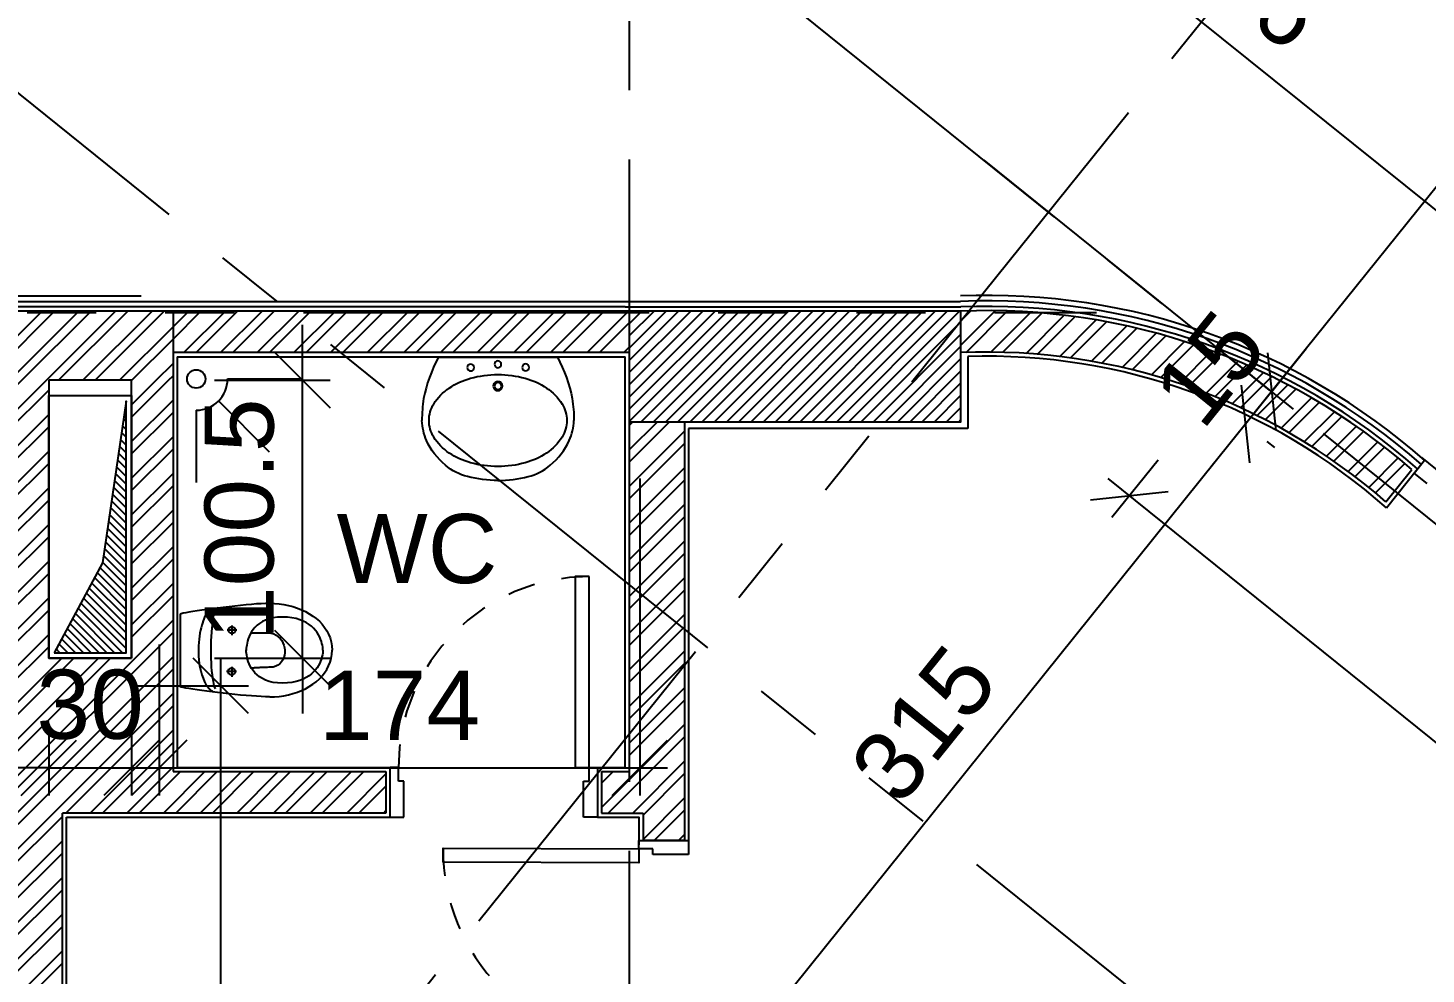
# Model space of a CAD drawing. Extents: x 83 to 143.2, y -2.6 to 70.8.
# Drawn here: x 103.65 to 108.71, y 45.51 to 48.93 of the extents above; entities that cross this region are included whole.
import ezdxf
from ezdxf.enums import TextEntityAlignment as Align

# ---------------------------------------------------------------- set-up
doc = ezdxf.new("R2010")
doc.units = 0
doc.header["$MEASUREMENT"] = 0
doc.header["$PDMODE"] = 3
doc.header["$PDSIZE"] = 0.3
doc.linetypes.add('AXIS_100$0$A-AXIS$0$PHANTOM', pattern=[2.5, 1.25, -0.25, 0.25, -0.25, 0.25, -0.25])
doc.linetypes.add('HIDDEN2', pattern=[0.1875, 0.125, -0.0625])
doc.layers.get('0').update_dxf_attribs({"linetype": 'CONTINUOUS'})
doc.layers.get('DEFPOINTS').update_dxf_attribs({"linetype": 'CONTINUOUS'})
for name, color, linetype in [('a-dim', 3, 'CONTINUOUS'), ('A-DOORS', 1, 'CONTINUOUS'), ('A-FC-PROJECTION', 8, 'HIDDEN2'), ('A-HATCH-CONC', 8, 'CONTINUOUS'), ('A-HATCH-WALL', 8, 'CONTINUOUS'), ('A-NOMENCLATURE', 3, 'CONTINUOUS'), ('A-PLASTER', 8, 'CONTINUOUS'), ('a-shaft', 251, 'CONTINUOUS'), ('A-WALL', 4, 'CONTINUOUS'), ('AXIS_100$0$A-AXIS-100', 10, 'AXIS_100$0$A-AXIS$0$PHANTOM'), ('COLUMN', 2, 'CONTINUOUS'), ('DA-SAN', 4, 'CONTINUOUS'), ('S-8TH$0$A-SHAFT 7-8', 8, 'CONTINUOUS'), ('WOOD PANELING', 7, 'CONTINUOUS')]:
    doc.layers.add(name, color=color, linetype=linetype)
doc.styles.add('A100-STEXT', font='ARIAL.TTF', dxfattribs={"height": 0.25})
doc.dimstyles.new('A100-DIM', dxfattribs={"dimtxt": 0.25, "dimasz": 0.2, "dimexe": 0.1, "dimexo": 0.3, "dimgap": 0.1, "dimtad": 1, "dimlfac": 100, "dimrnd": 0.5, "dimdsep": 46, "dimtxsty": 'A100-STEXT', "dimblk1": 'OBLIQUE', "dimblk2": 'OBLIQUE', "dimsah": 1, "dimcen": -0.05, "dimdle": 0.1, "dimclrd": 15, "dimclre": 15, "dimclrt": 256, "dimadec": 0, "dimazin": 0, "dimtfac": 0.28, "dimtix": 1, "dimtmove": 2, "dimatfit": 3, "dimldrblk": 'OBLIQUE', "dimfxl": 0, "dimtolj": 1, "dimarcsym": 0})
pattern_1 = [(45, (40.92615, 14.29517), (-0.06629126, 0.06629126), []), (45, (40.97035, 14.29517), (-0.06629126, 0.06629126), [])]

# ---------------------------------------------------------------- blocks, each defined once
blk = doc.blocks.new('_OBLIQUE')
at = {"color": 0, "linetype": 'ByBlock'}
blk.add_line((-0.5, -0.5), (0.5, 0.5), dxfattribs=at)
blk = doc.blocks.new('*D51')
at = {"layer": 'a-dim', "color": 15, "lineweight": -2}
for p, q in [((103.8756, 52.5662), (103.6275, 52.2577)), ((112.0765, 45.5913), (103.6122, 52.3983)), ((112.0167, 45.6766), (111.9359, 45.5761))]:
    blk.add_line(p, q, dxfattribs=at)
at = {"layer": 'DEFPOINTS', "color": 0}
for p in [(104.0636, 52.8), (103.6901, 52.3356), (112.2048, 45.9104)]:
    blk.add_point(p, dxfattribs=at)
at = {"layer": 'a-dim', "color": 15, "lineweight": -2, "xscale": 0.2, "yscale": 0.2, "zscale": 0.2}
for p, rotation in [((103.6901, 52.3356), 141.193709357094), ((111.9986, 45.654), 321.193709357094)]:
    blk.add_blockref('_OBLIQUE', p, dxfattribs=dict(at, rotation=rotation))
at = {"layer": 'a-dim', "insert": (107.987, 49.1722), "char_height": 0.25, "attachment_point": 5, "rotation": 321.1937, "style": 'A100-STEXT'}
blk.add_mtext('\\A1;1066', dxfattribs=at)
blk = doc.blocks.new('*D52')
at = {"layer": 'a-dim', "color": 15, "lineweight": -2}
for p, q in [((111.4534, 53.851), (112.5724, 52.9511)), ((112.5572, 53.0917), (108.0889, 47.5355)), ((107.1104, 48.4507), (108.2295, 47.5507))]:
    blk.add_line(p, q, dxfattribs=at)
at = {"layer": 'DEFPOINTS', "color": 0}
for p in [(111.2196, 54.039), (106.8766, 48.6387), (108.1515, 47.6134)]:
    blk.add_point(p, dxfattribs=at)
at = {"layer": 'a-dim', "color": 15, "lineweight": -2, "xscale": 0.2, "yscale": 0.2, "zscale": 0.2}
for p, rotation in [((112.4945, 53.0137), 51.19370936858687), ((108.1515, 47.6134), 231.1937093685869)]:
    blk.add_blockref('_OBLIQUE', p, dxfattribs=dict(at, rotation=rotation))
at = {"layer": 'a-dim', "insert": (110.1455, 50.4563), "char_height": 0.25, "attachment_point": 5, "rotation": 51.1937, "style": 'A100-STEXT'}
blk.add_mtext('\\A1;693', dxfattribs=at)
blk = doc.blocks.new('*D53')
at = {"layer": 'a-dim', "color": 15, "lineweight": -2}
for p, q in [((107.1104, 48.4507), (108.2295, 47.5507)), ((108.1515, 47.6134), (108.2769, 47.7693)), ((108.1515, 47.6134), (108.0575, 47.4965)), ((108.0575, 47.4965), (107.9322, 47.3407)), ((108.1626, 47.412), (108.1354, 47.4338))]:
    blk.add_line(p, q, dxfattribs=at)
at = {"layer": 'DEFPOINTS', "color": 0}
for p in [(106.8766, 48.6387), (107.9288, 47.6), (108.0575, 47.4965)]:
    blk.add_point(p, dxfattribs=at)
at = {"layer": 'a-dim', "color": 15, "lineweight": -2, "xscale": 0.2, "yscale": 0.2, "zscale": 0.2}
for p, rotation in [((108.1515, 47.6134), 231.1937093686067), ((108.0575, 47.4965), 51.19370936860672)]:
    blk.add_blockref('_OBLIQUE', p, dxfattribs=dict(at, rotation=rotation))
at = {"layer": 'a-dim', "insert": (107.9271, 47.6976), "char_height": 0.25, "attachment_point": 5, "rotation": 51.1937, "style": 'A100-STEXT'}
blk.add_mtext('\\A1;15', dxfattribs=at)
blk = doc.blocks.new('*D54')
at = {"layer": 'a-dim', "color": 15, "lineweight": -2}
for p, q in [((108.1202, 47.5744), (106.0208, 44.9639)), ((108.1626, 47.412), (108.1354, 47.4338)), ((106.484, 44.7197), (106.0055, 45.1045))]:
    blk.add_line(p, q, dxfattribs=at)
at = {"layer": 'DEFPOINTS', "color": 0}
for p in [(107.9288, 47.6), (106.0835, 45.0418), (106.7178, 44.5317)]:
    blk.add_point(p, dxfattribs=at)
at = {"layer": 'a-dim', "color": 15, "lineweight": -2, "xscale": 0.2, "yscale": 0.2, "zscale": 0.2}
for p, rotation in [((108.0575, 47.4965), 51.1937093686067), ((106.0835, 45.0418), 231.1937093686067)]:
    blk.add_blockref('_OBLIQUE', p, dxfattribs=dict(at, rotation=rotation))
at = {"layer": 'a-dim', "insert": (106.893, 46.4119), "char_height": 0.25, "attachment_point": 5, "rotation": 51.1937, "style": 'A100-STEXT'}
blk.add_mtext('\\A1;315', dxfattribs=at)
blk = doc.blocks.new('*D67')
at = {"layer": 'a-dim', "color": 15, "lineweight": -2}
for p, q in [((105.8658, 47.3), (105.8658, 46.1541)), ((104.1278, 46.7), (104.1278, 46.1541)), ((104.0278, 46.2541), (105.9658, 46.2541))]:
    blk.add_line(p, q, dxfattribs=at)
at = {"layer": 'DEFPOINTS', "color": 0}
for p in [(105.8658, 47.6), (104.1278, 47), (105.8658, 46.2541)]:
    blk.add_point(p, dxfattribs=at)
at = {"layer": 'a-dim', "color": 15, "lineweight": -2, "xscale": 0.2, "yscale": 0.2, "zscale": 0.2, "rotation": 180}
blk.add_blockref('_OBLIQUE', (104.1278, 46.2541), dxfattribs=at)
at = {"layer": 'a-dim', "color": 15, "lineweight": -2, "xscale": 0.2, "yscale": 0.2, "zscale": 0.2}
blk.add_blockref('_OBLIQUE', (105.8658, 46.2541), dxfattribs=at)
at = {"layer": 'a-dim', "insert": (104.9968, 46.4796), "char_height": 0.25, "attachment_point": 5, "style": 'A100-STEXT'}
blk.add_mtext('\\A1;174', dxfattribs=at)
blk = doc.blocks.new('*D70')
at = {"layer": 'a-dim', "color": 15, "lineweight": -2}
for p, q in [((107.7408, 47.3662), (107.574, 47.1588)), ((107.5588, 47.2994), (112.6078, 43.239)), ((112.634, 43.4312), (112.4672, 43.2238))]:
    blk.add_line(p, q, dxfattribs=at)
at = {"layer": 'DEFPOINTS', "color": 0}
for p in [(107.9288, 47.6), (112.822, 43.6649), (112.5298, 43.3017)]:
    blk.add_point(p, dxfattribs=at)
at = {"layer": 'a-dim', "color": 15, "lineweight": -2, "xscale": 0.2, "yscale": 0.2, "zscale": 0.2}
for p, rotation in [((107.6367, 47.2367), 141.1937091495732), ((112.5298, 43.3017), 321.1937091495732)]:
    blk.add_blockref('_OBLIQUE', p, dxfattribs=dict(at, rotation=rotation))
at = {"layer": 'a-dim', "insert": (110.2259, 45.4466), "char_height": 0.25, "attachment_point": 5, "rotation": 321.1937, "style": 'A100-STEXT'}
blk.add_mtext('\\A1;628', dxfattribs=at)
blk = doc.blocks.new('*D91')
at = {"layer": 'a-dim', "color": 15, "lineweight": -2}
for p, q in [((103.7278, 46.4), (103.7278, 46.1541)), ((104.0278, 46.4), (104.0278, 46.1541)), ((103.7278, 46.2541), (103.5278, 46.2541)), ((103.7278, 46.2541), (104.0278, 46.2541)), ((104.0278, 46.2541), (104.2278, 46.2541))]:
    blk.add_line(p, q, dxfattribs=at)
at = {"layer": 'DEFPOINTS', "color": 0}
for p in [(103.7278, 46.7), (104.0278, 46.7), (104.0278, 46.2541)]:
    blk.add_point(p, dxfattribs=at)
at = {"layer": 'a-dim', "color": 15, "lineweight": -2, "xscale": 0.2, "yscale": 0.2, "zscale": 0.2}
blk.add_blockref('_OBLIQUE', (103.7278, 46.2541), dxfattribs=at)
at = {"layer": 'a-dim', "color": 15, "lineweight": -2, "xscale": 0.2, "yscale": 0.2, "zscale": 0.2, "rotation": 180}
blk.add_blockref('_OBLIQUE', (104.0278, 46.2541), dxfattribs=at)
at = {"layer": 'a-dim', "insert": (103.8778, 46.4818), "char_height": 0.25, "attachment_point": 5, "style": 'A100-STEXT'}
blk.add_mtext('\\A1;30', dxfattribs=at)
blk = doc.blocks.new('*D92')
at = {"layer": 'a-dim', "color": 15, "lineweight": -2}
for p, q in [((104.3501, 43.3), (104.3501, 46.65)), ((104.0278, 46.55), (104.4501, 46.55)), ((104.0278, 43.4), (104.4501, 43.4))]:
    blk.add_line(p, q, dxfattribs=at)
at = {"layer": 'DEFPOINTS', "color": 0}
for p in [(103.7278, 46.55), (104.3501, 46.55), (103.7278, 43.4)]:
    blk.add_point(p, dxfattribs=at)
at = {"layer": 'a-dim', "color": 15, "lineweight": -2, "xscale": 0.2, "yscale": 0.2, "zscale": 0.2}
for p, rotation in [((104.3501, 46.55), 90), ((104.3501, 43.4), 270)]:
    blk.add_blockref('_OBLIQUE', p, dxfattribs=dict(at, rotation=rotation))
at = {"layer": 'a-dim', "insert": (104.1224, 44.975), "char_height": 0.25, "attachment_point": 5, "rotation": 90, "style": 'A100-STEXT'}
blk.add_mtext('\\A1;315', dxfattribs=at)
blk = doc.blocks.new('*D109')
at = {"layer": 'a-dim', "color": 15, "lineweight": -2}
for p, q in [((104.6459, 47.655), (104.6459, 47.855)), ((104.3278, 47.655), (104.7459, 47.655)), ((104.6459, 46.65), (104.6459, 47.655)), ((104.3278, 46.65), (104.7459, 46.65)), ((104.6459, 46.65), (104.6459, 46.45))]:
    blk.add_line(p, q, dxfattribs=at)
at = {"layer": 'DEFPOINTS', "color": 0}
for p in [(104.0278, 47.655), (104.6459, 47.655), (104.0278, 46.65)]:
    blk.add_point(p, dxfattribs=at)
at = {"layer": 'a-dim', "color": 15, "lineweight": -2, "xscale": 0.2, "yscale": 0.2, "zscale": 0.2}
for p, rotation in [((104.6459, 47.655), 270), ((104.6459, 46.65), 90)]:
    blk.add_blockref('_OBLIQUE', p, dxfattribs=dict(at, rotation=rotation))
at = {"layer": 'a-dim', "insert": (104.4182, 47.1525), "char_height": 0.25, "attachment_point": 5, "rotation": 90, "style": 'A100-STEXT'}
blk.add_mtext('\\A1;100.5', dxfattribs=at)

msp = doc.modelspace()

# ---------------------------------------------------------------- hatches: boundary and pattern name
at = {"layer": 'A-HATCH-CONC'}
h = msp.add_hatch(dxfattribs=at)
h.set_pattern_fill('ANSI31', color=256, scale=0.25, style=0)
h.set_pattern_definition([(45, (91.649424, 0.005), (-0.022097087, 0.022097087), [])])
h.paths.add_polyline_path([(107.02779, 47.905), (105.82779, 47.905), (105.82779, 47.505), (107.02779, 47.505)])
at = {"layer": 'A-HATCH-WALL'}
h = msp.add_hatch(dxfattribs=at)
h.set_pattern_fill('ANSI32', color=256, scale=0.25, style=0)
h.set_pattern_definition(pattern_1)
h.paths.add_polyline_path([(103.25216, 47.905), (103.25216, 47.705), (103.57779, 47.705), (103.57779, 47.905)])
h.paths.add_polyline_path([(103.57779, 47.905), (103.57779, 47.655), (104.17779, 47.655), (104.17779, 47.905), (104.07779, 47.905)])
h = msp.add_hatch(dxfattribs=at)
h.set_pattern_fill('ANSI32', color=256, scale=0.25, style=0)
h.set_pattern_definition(pattern_1)
h.paths.add_polyline_path([(104.17779, 47.905), (104.17779, 47.755), (105.82779, 47.755), (105.82779, 47.905)])
h = msp.add_hatch(dxfattribs=at)
h.set_pattern_fill('ANSI32', color=256, scale=0.25, style=0)
h.set_pattern_definition(pattern_1)
h.paths.add_polyline_path([(107.02779, 47.905), (107.02779, 47.75487, -0.1923309), (108.56486, 47.21564), (108.65892, 47.33263, 0.1909575)])
h = msp.add_hatch(dxfattribs=at)
h.set_pattern_fill('ANSI32', color=256, scale=0.25, style=0)
h.set_pattern_definition(pattern_1)
h.paths.add_polyline_path([(103.57779, 46.09), (104.94779, 46.09), (104.94779, 46.24), (104.17779, 46.24), (104.17779, 47.655), (104.02779, 47.655), (104.02779, 46.65), (103.72779, 46.65), (103.72779, 47.655), (103.57779, 47.655)])
h.paths.add_polyline_path([(103.57779, 45.725), (103.57779, 45.875), (100.87779, 45.875), (100.87779, 46.275), (100.77779, 46.275), (100.77779, 45.725)])
h = msp.add_hatch(dxfattribs=at)
h.set_pattern_fill('ANSI32', color=256, scale=0.25, style=0)
h.set_pattern_definition([(45, (-264990.61058, -15176.9885), (-0.066291260736, 0.066291260736), []), (45, (-264990.56639, -15176.9885), (-0.066291260736, 0.066291260736), [])])
h.paths.add_polyline_path([(106.02779, 47.505), (105.82779, 47.505), (105.82779, 46.24), (105.72779, 46.24), (105.72779, 46.09), (105.87779, 46.09), (105.87779, 45.99074), (106.02779, 45.99074)])
h = msp.add_hatch(dxfattribs=at)
h.set_pattern_fill('ANSI32', color=256, scale=0.25, style=0)
h.set_pattern_definition(pattern_1)
h.paths.add_polyline_path([(103.57779, 45.1504), (103.77779, 45.1504), (103.77779, 46.09), (103.57779, 46.09), (103.57779, 45.875), (103.57779, 45.725)])
at = {"layer": 'a-shaft'}
h = msp.add_hatch(dxfattribs=at)
h.set_pattern_fill('_USER,_O', color=256, scale=0.02, angle=315, pattern_type=0)
h.set_pattern_definition([(315, (-338284.897307, -23743.371716), (0.0141421356237, 0.0141421356237), [])])
h.paths.add_polyline_path([(103.74779, 46.67), (104.00779, 46.67), (104.00779, 47.58), (103.92185, 46.99523)])

# ---------------------------------------------------------------- linework, layer by layer
at = {"layer": 'A-DOORS'}
for p, q in [((104.99279, 46.255), (104.96279, 46.255)), ((104.99279, 46.205), (104.99279, 46.255)), ((105.68279, 46.255), (105.71279, 46.255)), ((105.68279, 46.205), (105.68279, 46.255)), ((105.01279, 46.205), (104.99279, 46.205)), ((105.01279, 46.075), (105.01279, 46.205)), ((105.66279, 46.075), (105.66279, 46.205)), ((105.66279, 46.205), (105.68279, 46.205)), ((104.96279, 46.075), (105.01279, 46.075)), ((105.71279, 46.075), (105.66279, 46.075)), ((105.86279, 45.96074), (105.86279, 45.99074)), ((106.04279, 45.99074), (106.04279, 45.94074)), ((105.91279, 45.96074), (105.86279, 45.96074)), ((105.91279, 45.94074), (105.91279, 45.96074)), ((106.04279, 45.94074), (105.91279, 45.94074))]:
    msp.add_line(p, q, dxfattribs=at)
for points in [[(105.68279, 46.945), (105.63279, 46.945), (105.63279, 46.255), (105.68279, 46.255)], [(105.86279, 45.96074), (105.86279, 45.91074), (105.15441, 45.91287), (105.15441, 45.96287)]]:
    msp.add_lwpolyline(points, close=True, dxfattribs=at)
at = {"layer": 'A-FC-PROJECTION', "ltscale": 0.5}
for centre, radius, start, end in [((105.6828, 46.255), 0.69, 90.00029, 179.99971), ((105.86165, 45.95799), 0.70726, 179.60479, 270.09259)]:
    msp.add_arc(centre, radius, start, end, dxfattribs=at)
at = {"layer": 'A-HATCH-WALL'}
msp.add_line((105.82779, 47.755), (104.17779, 47.755), dxfattribs=at)
at = {"layer": 'A-PLASTER'}
for p, q in [((104.06279, 47.92), (102.78279, 47.92)), ((105.81279, 47.92), (104.06279, 47.92)), ((105.81279, 47.92), (107.02749, 47.92)), ((104.19279, 47.74), (105.81279, 47.74)), ((104.19279, 47.74), (104.19279, 46.255)), ((105.81279, 46.255), (105.81279, 47.74)), ((107.05279, 47.74079), (107.05279, 47.48)), ((107.05279, 47.48), (106.04279, 47.48)), ((106.04279, 47.48), (106.04279, 45.975)), ((108.56673, 47.19403), (108.67964, 47.33445)), ((104.19279, 46.255), (104.96279, 46.255)), ((104.96279, 46.075), (104.96279, 46.255)), ((105.71279, 46.255), (105.81279, 46.255)), ((103.79279, 44.91596), (103.79279, 46.075)), ((103.79279, 46.075), (104.01279, 46.075)), ((104.01279, 46.075), (104.96279, 46.075)), ((105.86279, 45.99074), (106.04279, 45.99074))]:
    msp.add_line(p, q, dxfattribs=at)
msp.add_lwpolyline([(105.71279, 46.255), (105.71279, 46.075), (105.86279, 46.075), (105.86279, 45.975)], dxfattribs=at)
for radius, start, end in [(2.36064, 48.69132, 92.28561), (2.18064, 48.48427, 91.80133)]:
    msp.add_arc((107.12134, 45.56122), radius, start, end, dxfattribs=at)
at = {"layer": 'a-shaft'}
msp.add_lwpolyline([(103.74779, 46.67), (104.00779, 46.67), (104.00779, 47.58), (103.92185, 46.99523), (103.74779, 46.67)], dxfattribs=at)
at = {"layer": 'A-WALL'}
for p, q in [((104.07779, 47.905), (100.70279, 47.905)), ((105.82779, 47.905), (104.07779, 47.905)), ((104.17779, 47.905), (104.17779, 46.24)), ((104.02779, 47.655), (103.72779, 47.655)), ((103.72779, 47.655), (103.72779, 46.65)), ((104.02779, 46.65), (104.02779, 47.655)), ((105.82779, 47.505), (105.82779, 46.24)), ((106.02779, 47.505), (106.02779, 45.99)), ((108.56486, 47.21564), (108.65892, 47.33262)), ((103.72779, 46.65), (104.02779, 46.65)), ((104.17779, 46.24), (104.94779, 46.24)), ((104.94779, 46.24), (104.94779, 46.09)), ((105.72779, 46.24), (105.82779, 46.24)), ((105.72779, 46.24), (105.72779, 46.09)), ((103.77779, 44.93096), (103.77779, 46.09)), ((104.02779, 46.09), (103.77779, 46.09)), ((104.94779, 46.09), (104.02779, 46.09)), ((105.72779, 46.09), (105.87779, 46.09)), ((105.87779, 46.09), (105.87779, 45.99074)), ((106.02779, 45.99074), (105.87779, 45.99074))]:
    msp.add_line(p, q, dxfattribs=at)
for radius, start, end in [(2.34564, 49.03673, 92.28561), (2.19564, 48.89463, 92.44185)]:
    msp.add_arc((107.12134, 45.56122), radius, start, end, dxfattribs=at)
at = {"layer": 'AXIS_100$0$A-AXIS-100'}
for p, q in [((100.58375, 39.85624), (122.03515, 66.5304)), ((105.82779, 63.4533), (105.82779, 41.71458)), ((128.79495, 31.01193), (93.00565, 59.79374)), ((127.54157, 29.45339), (91.75227, 58.2352)), ((89.64942, 47.9), (107.518, 47.9))]:
    msp.add_line(p, q, dxfattribs=at)
at = {"layer": 'COLUMN'}
msp.add_lwpolyline([(105.82779, 47.505), (107.02779, 47.505), (107.02779, 47.905), (105.82779, 47.905)], close=True, dxfattribs=at)
at = {"layer": 'DA-SAN'}
for p, q in [((105.13765, 47.73792), (105.56794, 47.73792)), ((104.37462, 47.65965), (104.63587, 47.65965)), ((104.26144, 47.54648), (104.26144, 47.28523)), ((104.52667, 47.39537), (104.34194, 47.5801)), ((104.3389, 46.83126), (104.31884, 46.8286)), ((104.34025, 46.83189), (104.3361, 46.83036)), ((104.35948, 46.83386), (104.3389, 46.83126)), ((104.38032, 46.83637), (104.35948, 46.83386)), ((104.40117, 46.83875), (104.38032, 46.83637)), ((104.42177, 46.84095), (104.40117, 46.83875)), ((104.44189, 46.84293), (104.42177, 46.84095)), ((104.46126, 46.84465), (104.44189, 46.84293)), ((104.47963, 46.84606), (104.46126, 46.84465)), ((104.49675, 46.84712), (104.47963, 46.84606)), ((104.51237, 46.84779), (104.49675, 46.84712)), ((104.52623, 46.84802), (104.51237, 46.84779)), ((104.52731, 46.84856), (104.54466, 46.84806)), ((104.54466, 46.84806), (104.56183, 46.8466)), ((104.56183, 46.8466), (104.57875, 46.84419)), ((104.57875, 46.84419), (104.59534, 46.84085)), ((104.59534, 46.84085), (104.61152, 46.8366)), ((104.61152, 46.8366), (104.62721, 46.83147)), ((104.62721, 46.83147), (104.64234, 46.82549)), ((104.20279, 46.80966), (104.20279, 46.54639)), ((104.20723, 46.81081), (104.20318, 46.80966)), ((104.21408, 46.8123), (104.20723, 46.81081)), ((104.22346, 46.81408), (104.21408, 46.8123)), ((104.23512, 46.81612), (104.22346, 46.81408)), ((104.24882, 46.81837), (104.23512, 46.81612)), ((104.26429, 46.82079), (104.24882, 46.81837)), ((104.28128, 46.82333), (104.26429, 46.82079)), ((104.29955, 46.82595), (104.28128, 46.82333)), ((104.28632, 46.7846), (104.28394, 46.77731)), ((104.28865, 46.79104), (104.28632, 46.7846)), ((104.29028, 46.79506), (104.28865, 46.79104)), ((104.29194, 46.79872), (104.29028, 46.79506)), ((104.29364, 46.80205), (104.29194, 46.79872)), ((104.29541, 46.80506), (104.29364, 46.80205)), ((104.29724, 46.80778), (104.29541, 46.80506)), ((104.29915, 46.81025), (104.29724, 46.80778)), ((104.30115, 46.81248), (104.29915, 46.81025)), ((104.31884, 46.8286), (104.29955, 46.82595)), ((104.30325, 46.8145), (104.30115, 46.81248)), ((104.30546, 46.81634), (104.30325, 46.8145)), ((104.3078, 46.81802), (104.30546, 46.81634)), ((104.31027, 46.81957), (104.3078, 46.81802)), ((104.31288, 46.82102), (104.31027, 46.81957)), ((104.31564, 46.82238), (104.31288, 46.82102)), ((104.31857, 46.8237), (104.31564, 46.82238)), ((104.32168, 46.82498), (104.31857, 46.8237)), ((104.32195, 46.79082), (104.31979, 46.77584)), ((104.32498, 46.82626), (104.32168, 46.82498)), ((104.32447, 46.80524), (104.32195, 46.79082)), ((104.32735, 46.81899), (104.32447, 46.80524)), ((104.32847, 46.82757), (104.32498, 46.82626)), ((104.33217, 46.82893), (104.32847, 46.82757)), ((104.3361, 46.83036), (104.33217, 46.82893)), ((104.50088, 46.78233), (104.49068, 46.77602)), ((104.51242, 46.7878), (104.50088, 46.78233)), ((104.52537, 46.7923), (104.51242, 46.7878)), ((104.53982, 46.79569), (104.52537, 46.7923)), ((104.55584, 46.79783), (104.53982, 46.79569)), ((104.57353, 46.79857), (104.55584, 46.79783)), ((104.59133, 46.79793), (104.57353, 46.79857)), ((104.60767, 46.79607), (104.59133, 46.79793)), ((104.62261, 46.79311), (104.60767, 46.79607)), ((104.63621, 46.78915), (104.62261, 46.79311)), ((104.64853, 46.78431), (104.63621, 46.78915)), ((104.64234, 46.82549), (104.65683, 46.81866)), ((104.65963, 46.77869), (104.64853, 46.78431)), ((104.65683, 46.81866), (104.67061, 46.81102)), ((104.67061, 46.81102), (104.68359, 46.80259)), ((104.68359, 46.80259), (104.6957, 46.79338)), ((104.6957, 46.79338), (104.70686, 46.78343)), ((104.70686, 46.78343), (104.717, 46.77275)), ((104.27326, 46.73007), (104.2717, 46.71885)), ((104.27507, 46.74077), (104.27326, 46.73007)), ((104.27709, 46.7509), (104.27507, 46.74077)), ((104.27928, 46.7604), (104.27709, 46.7509)), ((104.28158, 46.76922), (104.27928, 46.7604)), ((104.28394, 46.77731), (104.28158, 46.76922)), ((104.3165, 46.74463), (104.31535, 46.72862)), ((104.31798, 46.76041), (104.3165, 46.74463)), ((104.31979, 46.77584), (104.31798, 46.76041)), ((104.40845, 46.75139), (104.37286, 46.75139)), ((104.37811, 46.75175), (104.3783, 46.75392)), ((104.37811, 46.75175), (104.37811, 46.75175)), ((104.37811, 46.75175), (104.37811, 46.75175)), ((104.3783, 46.74958), (104.37811, 46.75175)), ((104.3783, 46.75392), (104.37887, 46.75602)), ((104.37887, 46.74748), (104.3783, 46.74958)), ((104.37887, 46.75602), (104.37979, 46.758)), ((104.37979, 46.7455), (104.37887, 46.74748)), ((104.37979, 46.758), (104.38104, 46.75978)), ((104.38104, 46.74372), (104.37979, 46.7455)), ((104.38104, 46.75978), (104.38258, 46.76132)), ((104.38258, 46.74218), (104.38104, 46.74372)), ((104.38258, 46.76132), (104.38436, 46.76257)), ((104.38436, 46.74093), (104.38258, 46.74218)), ((104.38436, 46.76257), (104.38634, 46.76349)), ((104.38634, 46.74001), (104.38436, 46.74093)), ((104.38634, 46.76349), (104.38844, 46.76406)), ((104.38844, 46.73945), (104.38634, 46.74001)), ((104.38844, 46.76406), (104.39061, 46.76425)), ((104.39061, 46.73926), (104.38844, 46.73945)), ((104.39028, 46.76826), (104.39028, 46.73377)), ((104.39061, 46.76425), (104.39278, 46.76406)), ((104.39278, 46.73945), (104.39061, 46.73926)), ((104.39278, 46.76406), (104.39488, 46.76349)), ((104.39488, 46.74001), (104.39278, 46.73945)), ((104.39488, 46.76349), (104.39686, 46.76257)), ((104.39686, 46.74093), (104.39488, 46.74001)), ((104.39686, 46.76257), (104.39864, 46.76132)), ((104.39864, 46.74218), (104.39686, 46.74093)), ((104.39864, 46.76132), (104.40018, 46.75978)), ((104.40018, 46.74372), (104.39864, 46.74218)), ((104.40018, 46.75978), (104.40143, 46.758)), ((104.40143, 46.7455), (104.40018, 46.74372)), ((104.40143, 46.758), (104.40235, 46.75602)), ((104.40235, 46.74748), (104.40143, 46.7455)), ((104.40235, 46.75602), (104.40291, 46.75392)), ((104.40291, 46.74958), (104.40235, 46.74748)), ((104.40291, 46.75392), (104.4031, 46.75175)), ((104.4031, 46.75175), (104.40291, 46.74958)), ((104.45684, 46.73683), (104.45294, 46.72844)), ((104.46159, 46.74522), (104.45684, 46.73683)), ((104.4597, 46.7421), (104.46003, 46.7421)), ((104.46003, 46.7421), (104.46099, 46.7421)), ((104.46099, 46.7421), (104.46252, 46.74211)), ((104.46727, 46.75347), (104.46159, 46.74522)), ((104.46252, 46.74211), (104.46456, 46.74212)), ((104.46456, 46.74212), (104.46705, 46.74213)), ((104.46705, 46.74213), (104.46995, 46.74215)), ((104.47396, 46.76145), (104.46727, 46.75347)), ((104.46995, 46.74215), (104.47318, 46.74216)), ((104.47318, 46.74216), (104.4767, 46.74217)), ((104.48173, 46.76901), (104.47396, 46.76145)), ((104.4767, 46.74217), (104.48045, 46.74217)), ((104.48045, 46.74217), (104.48436, 46.74218)), ((104.49068, 46.77602), (104.48173, 46.76901)), ((104.48436, 46.74218), (104.48839, 46.74218)), ((104.48839, 46.74218), (104.49248, 46.74217)), ((104.49248, 46.74217), (104.49656, 46.74216)), ((104.49656, 46.74216), (104.50059, 46.74215)), ((104.50059, 46.74215), (104.5045, 46.74212)), ((104.5045, 46.74212), (104.50823, 46.74209)), ((104.50823, 46.74209), (104.51174, 46.74205)), ((104.51174, 46.74205), (104.51496, 46.742)), ((104.51496, 46.742), (104.51784, 46.74193)), ((104.51784, 46.74193), (104.52032, 46.74186)), ((104.52032, 46.74186), (104.53152, 46.74058)), ((104.53152, 46.74058), (104.54161, 46.73771)), ((104.54161, 46.73771), (104.55057, 46.73343)), ((104.55057, 46.73343), (104.55841, 46.72791)), ((104.66957, 46.7724), (104.65963, 46.77869)), ((104.6784, 46.76554), (104.66957, 46.7724)), ((104.68619, 46.75824), (104.6784, 46.76554)), ((104.69299, 46.7506), (104.68619, 46.75824)), ((104.69887, 46.74272), (104.69299, 46.7506)), ((104.70388, 46.73471), (104.69887, 46.74272)), ((104.70807, 46.72669), (104.70388, 46.73471)), ((104.717, 46.77275), (104.72603, 46.76136)), ((104.72603, 46.76136), (104.73389, 46.7493)), ((104.73389, 46.7493), (104.74049, 46.73657)), ((104.74049, 46.73657), (104.74576, 46.72321)), ((104.26959, 46.69509), (104.26913, 46.68266)), ((104.26913, 46.68266), (104.26913, 46.66994)), ((104.27047, 46.70717), (104.26959, 46.69509)), ((104.2717, 46.71885), (104.27047, 46.70717)), ((104.31402, 46.6963), (104.31382, 46.68022)), ((104.31382, 46.68022), (104.31391, 46.66432)), ((104.31453, 46.71247), (104.31402, 46.6963)), ((104.31535, 46.72862), (104.31453, 46.71247)), ((104.44245, 46.68151), (104.44238, 46.67817)), ((104.44245, 46.67697), (104.44238, 46.68032)), ((104.44271, 46.68598), (104.44245, 46.68151)), ((104.44325, 46.69142), (104.44271, 46.68598)), ((104.44415, 46.6977), (104.44325, 46.69142)), ((104.44549, 46.70469), (104.44415, 46.6977)), ((104.44734, 46.71223), (104.44549, 46.70469)), ((104.4498, 46.7202), (104.44734, 46.71223)), ((104.45294, 46.72844), (104.4498, 46.7202)), ((104.55841, 46.72791), (104.56512, 46.72133)), ((104.56512, 46.72133), (104.5707, 46.71387)), ((104.5707, 46.71387), (104.57515, 46.70572)), ((104.57515, 46.70572), (104.57848, 46.69704)), ((104.57848, 46.69704), (104.58066, 46.68802)), ((104.58066, 46.68802), (104.58172, 46.67883)), ((104.71152, 46.71876), (104.70807, 46.72669)), ((104.71428, 46.71104), (104.71152, 46.71876)), ((104.7164, 46.70362), (104.71428, 46.71104)), ((104.71795, 46.69663), (104.7164, 46.70362)), ((104.71898, 46.69016), (104.71795, 46.69663)), ((104.71956, 46.68433), (104.71898, 46.69016)), ((104.71974, 46.67924), (104.71956, 46.68433)), ((104.74576, 46.72321), (104.74961, 46.70923)), ((104.74961, 46.70923), (104.75199, 46.69465)), ((104.75199, 46.69465), (104.75279, 46.67951)), ((104.26913, 46.66994), (104.26965, 46.65697)), ((104.26965, 46.65697), (104.27073, 46.64383)), ((104.27073, 46.64383), (104.27242, 46.63055)), ((104.27242, 46.63055), (104.27478, 46.61721)), ((104.31391, 46.66432), (104.3143, 46.64873)), ((104.3143, 46.64873), (104.31497, 46.63354)), ((104.31497, 46.63354), (104.31591, 46.61886)), ((104.44271, 46.6725), (104.44245, 46.67697)), ((104.44325, 46.66706), (104.44271, 46.6725)), ((104.44415, 46.66078), (104.44325, 46.66706)), ((104.44549, 46.65379), (104.44415, 46.66078)), ((104.44734, 46.64625), (104.44549, 46.65379)), ((104.4498, 46.63828), (104.44734, 46.64625)), ((104.45294, 46.63004), (104.4498, 46.63828)), ((104.45684, 46.62165), (104.45294, 46.63004)), ((104.5641, 46.63024), (104.55717, 46.6249)), ((104.5699, 46.63667), (104.5641, 46.63024)), ((104.57454, 46.644), (104.5699, 46.63667)), ((104.57805, 46.65206), (104.57454, 46.644)), ((104.58041, 46.66067), (104.57805, 46.65206)), ((104.58163, 46.66966), (104.58041, 46.66067)), ((104.58172, 46.67883), (104.58163, 46.66966)), ((104.70807, 46.63179), (104.70388, 46.62377)), ((104.71152, 46.63972), (104.70807, 46.63179)), ((104.71428, 46.64744), (104.71152, 46.63972)), ((104.7164, 46.65486), (104.71428, 46.64744)), ((104.71795, 46.66185), (104.7164, 46.65486)), ((104.71898, 46.66832), (104.71795, 46.66185)), ((104.71956, 46.67415), (104.71898, 46.66832)), ((104.71974, 46.67924), (104.71956, 46.67415)), ((104.74049, 46.62191), (104.74576, 46.63527)), ((104.74576, 46.63527), (104.74961, 46.64925)), ((104.74961, 46.64925), (104.75199, 46.66382)), ((104.75199, 46.66382), (104.75279, 46.67897)), ((104.27478, 46.61721), (104.27786, 46.60384)), ((104.27786, 46.60384), (104.2817, 46.59052)), ((104.2817, 46.59052), (104.28635, 46.57729)), ((104.31591, 46.61886), (104.31712, 46.6048)), ((104.31712, 46.6048), (104.31858, 46.59147)), ((104.31858, 46.59147), (104.3203, 46.57898)), ((104.3203, 46.57898), (104.32226, 46.56742)), ((104.40697, 46.60195), (104.37137, 46.60195)), ((104.37704, 46.60178), (104.37723, 46.60395)), ((104.37704, 46.60178), (104.37704, 46.60178)), ((104.37704, 46.60178), (104.37704, 46.60178)), ((104.37723, 46.59961), (104.37704, 46.60178)), ((104.37723, 46.60395), (104.37779, 46.60606)), ((104.37779, 46.59751), (104.37723, 46.59961)), ((104.37779, 46.60606), (104.37871, 46.60803)), ((104.37871, 46.59554), (104.37779, 46.59751)), ((104.37871, 46.60803), (104.37996, 46.60981)), ((104.37996, 46.59375), (104.37871, 46.59554)), ((104.37996, 46.60981), (104.3815, 46.61135)), ((104.3815, 46.59221), (104.37996, 46.59375)), ((104.3815, 46.61135), (104.38329, 46.6126)), ((104.38329, 46.59096), (104.3815, 46.59221)), ((104.38329, 46.6126), (104.38526, 46.61352)), ((104.38526, 46.59004), (104.38329, 46.59096)), ((104.38526, 46.61352), (104.38737, 46.61409)), ((104.38737, 46.58948), (104.38526, 46.59004)), ((104.38737, 46.61409), (104.38953, 46.61428)), ((104.38953, 46.58929), (104.38737, 46.58948)), ((104.38953, 46.61428), (104.3917, 46.61409)), ((104.3917, 46.58948), (104.38953, 46.58929)), ((104.38991, 46.61827), (104.38991, 46.58267)), ((104.3917, 46.61409), (104.39381, 46.61352)), ((104.39381, 46.59004), (104.3917, 46.58948)), ((104.39381, 46.61352), (104.39578, 46.6126)), ((104.39578, 46.59096), (104.39381, 46.59004)), ((104.39578, 46.6126), (104.39757, 46.61135)), ((104.39757, 46.59221), (104.39578, 46.59096)), ((104.39757, 46.61135), (104.39911, 46.60981)), ((104.39911, 46.59375), (104.39757, 46.59221)), ((104.39911, 46.60981), (104.40036, 46.60803)), ((104.40036, 46.59554), (104.39911, 46.59375)), ((104.40036, 46.60803), (104.40128, 46.60606)), ((104.40128, 46.59751), (104.40036, 46.59554)), ((104.40128, 46.60606), (104.40184, 46.60395)), ((104.40184, 46.59961), (104.40128, 46.59751)), ((104.40184, 46.60395), (104.40203, 46.60178)), ((104.40203, 46.60178), (104.40184, 46.59961)), ((104.46159, 46.61326), (104.45684, 46.62165)), ((104.46727, 46.60501), (104.46159, 46.61326)), ((104.46247, 46.61395), (104.46227, 46.61393)), ((104.46309, 46.61401), (104.46247, 46.61395)), ((104.4641, 46.6141), (104.46309, 46.61401)), ((104.46549, 46.61421), (104.4641, 46.6141)), ((104.46725, 46.61436), (104.46549, 46.61421)), ((104.46936, 46.61453), (104.46725, 46.61436)), ((104.47396, 46.59703), (104.46727, 46.60501)), ((104.47182, 46.61471), (104.46936, 46.61453)), ((104.47462, 46.61491), (104.47182, 46.61471)), ((104.48173, 46.58947), (104.47396, 46.59703)), ((104.47773, 46.61512), (104.47462, 46.61491)), ((104.48115, 46.61534), (104.47773, 46.61512)), ((104.48486, 46.61556), (104.48115, 46.61534)), ((104.49068, 46.58246), (104.48173, 46.58947)), ((104.48885, 46.61579), (104.48486, 46.61556)), ((104.49312, 46.61601), (104.48885, 46.61579)), ((104.50088, 46.57615), (104.49068, 46.58246)), ((104.49764, 46.61622), (104.49312, 46.61601)), ((104.5024, 46.61642), (104.49764, 46.61622)), ((104.5074, 46.61661), (104.5024, 46.61642)), ((104.51262, 46.61678), (104.5074, 46.61661)), ((104.51804, 46.61693), (104.51262, 46.61678)), ((104.52366, 46.61706), (104.51804, 46.61693)), ((104.52946, 46.61716), (104.52366, 46.61706)), ((104.53984, 46.61817), (104.52946, 46.61716)), ((104.54908, 46.62081), (104.53984, 46.61817)), ((104.55717, 46.6249), (104.54908, 46.62081)), ((104.65963, 46.57979), (104.64853, 46.57417)), ((104.66957, 46.58608), (104.65963, 46.57979)), ((104.6784, 46.59294), (104.66957, 46.58608)), ((104.68619, 46.60024), (104.6784, 46.59294)), ((104.69299, 46.60788), (104.68619, 46.60024)), ((104.69887, 46.61576), (104.69299, 46.60788)), ((104.70388, 46.62377), (104.69887, 46.61576)), ((104.70686, 46.57505), (104.717, 46.58573)), ((104.717, 46.58573), (104.72603, 46.59712)), ((104.72603, 46.59712), (104.73389, 46.60918)), ((104.73389, 46.60918), (104.74049, 46.62191)), ((104.20723, 46.54525), (104.20318, 46.54639)), ((104.21408, 46.54381), (104.20723, 46.54525)), ((104.22346, 46.54211), (104.21408, 46.54381)), ((104.23512, 46.54017), (104.22346, 46.54211)), ((104.24882, 46.53805), (104.23512, 46.54017)), ((104.26429, 46.53578), (104.24882, 46.53805)), ((104.28128, 46.5334), (104.26429, 46.53578)), ((104.29955, 46.53095), (104.28128, 46.5334)), ((104.28635, 46.57729), (104.29187, 46.56421)), ((104.29187, 46.56421), (104.29268, 46.56246)), ((104.29268, 46.56246), (104.29348, 46.56071)), ((104.29348, 46.56071), (104.29429, 46.55895)), ((104.29429, 46.55895), (104.29513, 46.5572)), ((104.29513, 46.5572), (104.29602, 46.55545)), ((104.29602, 46.55545), (104.29697, 46.55369)), ((104.29697, 46.55369), (104.298, 46.55192)), ((104.298, 46.55192), (104.29912, 46.55015)), ((104.29912, 46.55015), (104.30034, 46.54838)), ((104.31884, 46.52847), (104.29955, 46.53095)), ((104.30034, 46.54838), (104.30168, 46.54659)), ((104.30168, 46.54659), (104.30317, 46.5448)), ((104.30317, 46.5448), (104.3048, 46.54299)), ((104.3048, 46.54299), (104.3066, 46.54118)), ((104.3066, 46.54118), (104.30859, 46.53935)), ((104.30859, 46.53935), (104.31077, 46.53751)), ((104.31077, 46.53751), (104.31317, 46.53565)), ((104.31317, 46.53565), (104.31579, 46.53378)), ((104.31579, 46.53378), (104.31866, 46.53189)), ((104.31866, 46.53189), (104.32179, 46.52999)), ((104.3389, 46.526), (104.31884, 46.52847)), ((104.32179, 46.52999), (104.3252, 46.52806)), ((104.32226, 46.56742), (104.32445, 46.55692)), ((104.32445, 46.55692), (104.32687, 46.54757)), ((104.32687, 46.54757), (104.3295, 46.53949)), ((104.51242, 46.57068), (104.50088, 46.57615)), ((104.52537, 46.56618), (104.51242, 46.57068)), ((104.53982, 46.56279), (104.52537, 46.56618)), ((104.55584, 46.56065), (104.53982, 46.56279)), ((104.57353, 46.55991), (104.55584, 46.56065)), ((104.59133, 46.56055), (104.57353, 46.55991)), ((104.60767, 46.56241), (104.59133, 46.56055)), ((104.62261, 46.56537), (104.60767, 46.56241)), ((104.63621, 46.56933), (104.62261, 46.56537)), ((104.62721, 46.52701), (104.64234, 46.53299)), ((104.64853, 46.57417), (104.63621, 46.56933)), ((104.64234, 46.53299), (104.65683, 46.53982)), ((104.65683, 46.53982), (104.67061, 46.54746)), ((104.67061, 46.54746), (104.68359, 46.55589)), ((104.68359, 46.55589), (104.6957, 46.5651)), ((104.6957, 46.5651), (104.70686, 46.57505)), ((104.35948, 46.52358), (104.3389, 46.526)), ((104.38032, 46.52125), (104.35948, 46.52358)), ((104.40117, 46.51904), (104.38032, 46.52125)), ((104.42177, 46.517), (104.40117, 46.51904)), ((104.44189, 46.51517), (104.42177, 46.517)), ((104.46126, 46.51358), (104.44189, 46.51517)), ((104.47963, 46.51227), (104.46126, 46.51358)), ((104.49675, 46.51129), (104.47963, 46.51227)), ((104.51237, 46.51068), (104.49675, 46.51129)), ((104.52623, 46.51046), (104.51237, 46.51068)), ((104.52731, 46.50992), (104.54466, 46.51042)), ((104.54466, 46.51042), (104.56183, 46.51188)), ((104.56183, 46.51188), (104.57875, 46.51429)), ((104.57875, 46.51429), (104.59534, 46.51763)), ((104.59534, 46.51763), (104.61152, 46.52188)), ((104.61152, 46.52188), (104.62721, 46.52701))]:
    msp.add_line(p, q, dxfattribs=at)
msp.add_circle((104.26144, 47.65965), 0.03317, dxfattribs=at)
msp.add_arc((104.26144, 47.65965), 0.11317, 270, 0, dxfattribs=at)
for centre, major_axis, ratio, start_param, end_param in [((105.37627, 47.59664), (0.16822, 0.34399), 0.7230992, 1.5130781, 1.9325456), ((105.30275, 47.51982), (0.01431, 0.3454), 0.6499767, 1.3971558, 1.6277335), ((105.49389, 47.50946), (0.02363, 0.16894), 0.782, 4.3791889, 4.821349), ((105.36446, 47.53245), (0.26767, 0.02114), 0.9274494, -0.9196983, -0.4792556), ((105.38586, 47.5846), (-0.09865, 0.27104), 0.7882998, 3.0406901, 3.4360571), ((105.35779, 47.68624), (0.27812, 0.27812), 1, 3.9142779, 4.1964186)]:
    msp.add_ellipse(centre, major_axis=major_axis, ratio=ratio, start_param=start_param, end_param=end_param, dxfattribs=at)
at = {"layer": 'DA-SAN', "extrusion": (0, 0, -1)}
for centre, major_axis, ratio, start_param, end_param in [((105.2544, 47.70099), (-0.00881, 0.00881), 1, 5.497787, 11.7809723), ((105.35259, 47.71277), (0.00881, 0.00881), 1, 3.926990649679482, 10.21017595685907), ((105.45327, 47.7015), (-0.00881, 0.00881), 1, 5.497787, 11.7809723), ((105.32932, 47.59664), (-0.16822, 0.34399), 0.7230992, 1.513078, 1.9325456), ((105.32473, 47.40469), (0.18888, 0.18888), 1, -1.3734009, -1.0548263), ((105.35279, 47.30306), (-0.26343, 0.26343), 1, 0.51597, 0.785398), ((105.35279, 47.63407), (0.01175, 0.01175), 1, 3.926990649679577, 10.21017595685916), ((105.35279, 47.63407), (-0.00881, 0.00881), 1, 5.497787, 11.7809723), ((105.35279, 47.30306), (0.26343, 0.26343), 1, -0.7853983, -0.5159704), ((105.38086, 47.40469), (-0.18888, 0.18888), 1, 1.054826, 1.3734006), ((105.28189, 47.46895), (0.13427, 0.13427), 1, 4.4829395, 4.9097844), ((105.42369, 47.46895), (-0.13427, 0.13427), 1, 1.3734006, 1.8002454), ((105.21669, 47.50946), (0.08, 0.08), 1, 3.9269906, 4.4829395), ((105.48889, 47.50946), (-0.08, 0.08), 1, 1.8002454, 2.3561943), ((105.40284, 47.51982), (-0.01431, 0.3454), 0.6499767, 1.3971558, 1.6277335), ((105.21169, 47.50946), (-0.02363, 0.16894), 0.782, 4.3791889, 4.821349), ((105.21669, 47.50946), (0.08, 0.08), 1, 3.3710418, 3.9269906), ((105.48889, 47.50946), (0.08, 0.08), 1, 0.785398, 1.3413469), ((105.28189, 47.54996), (0.13427, 0.13427), 1, 2.9441969, 3.3710418), ((105.42369, 47.54996), (0.13427, 0.13427), 1, 1.3413469, 1.7681917), ((105.34113, 47.53245), (-0.26767, 0.02114), 0.9274494, -0.9196983, -0.4792556), ((105.32473, 47.61422), (-0.18888, 0.18888), 1, 4.1964186, 4.5149933), ((105.38086, 47.61422), (0.18888, 0.18888), 1, 1.7681917, 2.0867664), ((105.31973, 47.5846), (0.09865, 0.27104), 0.7882998, 3.0406901, 3.4360571), ((105.35279, 47.71585), (-0.26343, 0.26343), 1, 3.9269906, 4.1964186), ((105.35279, 47.71585), (-0.26343, 0.26343), 1, 3.6575627, 3.9269906), ((105.34779, 47.68624), (-0.27812, 0.27812), 1, 3.9142779, 4.1964186)]:
    msp.add_ellipse(centre, major_axis=major_axis, ratio=ratio, start_param=start_param, end_param=end_param, dxfattribs=at)
at = {"layer": 'S-8TH$0$A-SHAFT 7-8'}
msp.add_lwpolyline([(104.02779, 46.65), (103.72779, 46.65), (103.72779, 47.6), (104.02779, 47.6)], close=True, dxfattribs=at)
at = {"layer": 'WOOD PANELING'}
for p, q in [((101.68279, 47.96), (104.06279, 47.96)), ((102.78279, 47.94), (104.06279, 47.94)), ((104.06279, 47.94), (107.02637, 47.94)), ((108.66728, 47.31909), (108.70488, 47.36584)), ((108.69355, 47.37535), (114.05539, 43.06441, -0.11797)), ((108.71404, 47.28149), (108.66728, 47.31908))]:
    msp.add_line(p, q, dxfattribs=at)
for centre, radius, start, end in [((107.1222, 45.56269), 2.39925, 48.68361, 92.30788), ((107.12336, 45.56466), 2.37732, 48.67317, 92.33803)]:
    msp.add_arc(centre, radius, start, end, dxfattribs=at)

# ---------------------------------------------------------------- texts
at = {"layer": 'A-NOMENCLATURE', "style": 'A100-STEXT'}
msp.add_text('WC', height=0.25, dxfattribs=at).set_placement((105.0603, 47.04653), align=Align.MIDDLE)

# ---------------------------------------------------------------- dimensions: what is measured, and where the dimension line sits
at = {"layer": 'a-dim'}
for p1, p2, distance, picture, middle in [((111.2196, 54.039), (106.87664, 48.63866), 1.636, '*D52', (110.14554, 50.45628)), ((104.02779, 46.65), (104.02779, 47.655), -0.61806, '*D109', (104.41821, 47.1525)), ((107.92884, 47.6), (112.82197, 43.66493), -0.46614, '*D70', (110.22594, 45.44661))]:
    dim = msp.add_aligned_dim(p1=p1, p2=p2, distance=distance, dimstyle='A100-DIM', dxfattribs=at)
    dim.commit()
    dim.dimension.update_dxf_attribs({"geometry": picture, "text_midpoint": middle})
for base, p1, p2, angle, picture, middle in [((103.69014, 52.33564), (112.20475, 45.91036), (104.06358, 52.8), 321.19371, '*D51', (107.98702, 49.17221)), ((108.05752, 47.49651), (106.87664, 48.63866), (107.92884, 47.6), 51.19371, '*D53', (107.92713, 47.69762)), ((106.08345, 45.04181), (107.92884, 47.6), (106.71778, 44.53169), 51.19371, '*D54', (106.89303, 46.41188)), ((104.35012, 46.55), (103.72779, 43.4), (103.72779, 46.55), 90, '*D92', (104.12239, 44.975))]:
    dim = msp.add_linear_dim(base=base, p1=p1, p2=p2, angle=angle, dimstyle='A100-DIM', dxfattribs=at)
    dim.commit()
    dim.dimension.update_dxf_attribs({"geometry": picture, "text_midpoint": middle})
for base, p1, p2, picture, middle in [((105.86575, 46.25411), (104.12779, 47), (105.86575, 47.6), '*D67', (104.99677, 46.47962)), ((104.02779, 46.25411), (103.72779, 46.7), (104.02779, 46.7), '*D91', (103.87779, 46.48184))]:
    dim = msp.add_linear_dim(base=base, p1=p1, p2=p2, dimstyle='A100-DIM', dxfattribs=at)
    dim.commit()
    dim.dimension.update_dxf_attribs({"geometry": picture, "text_midpoint": middle})

doc.saveas('drawing.dxf')
